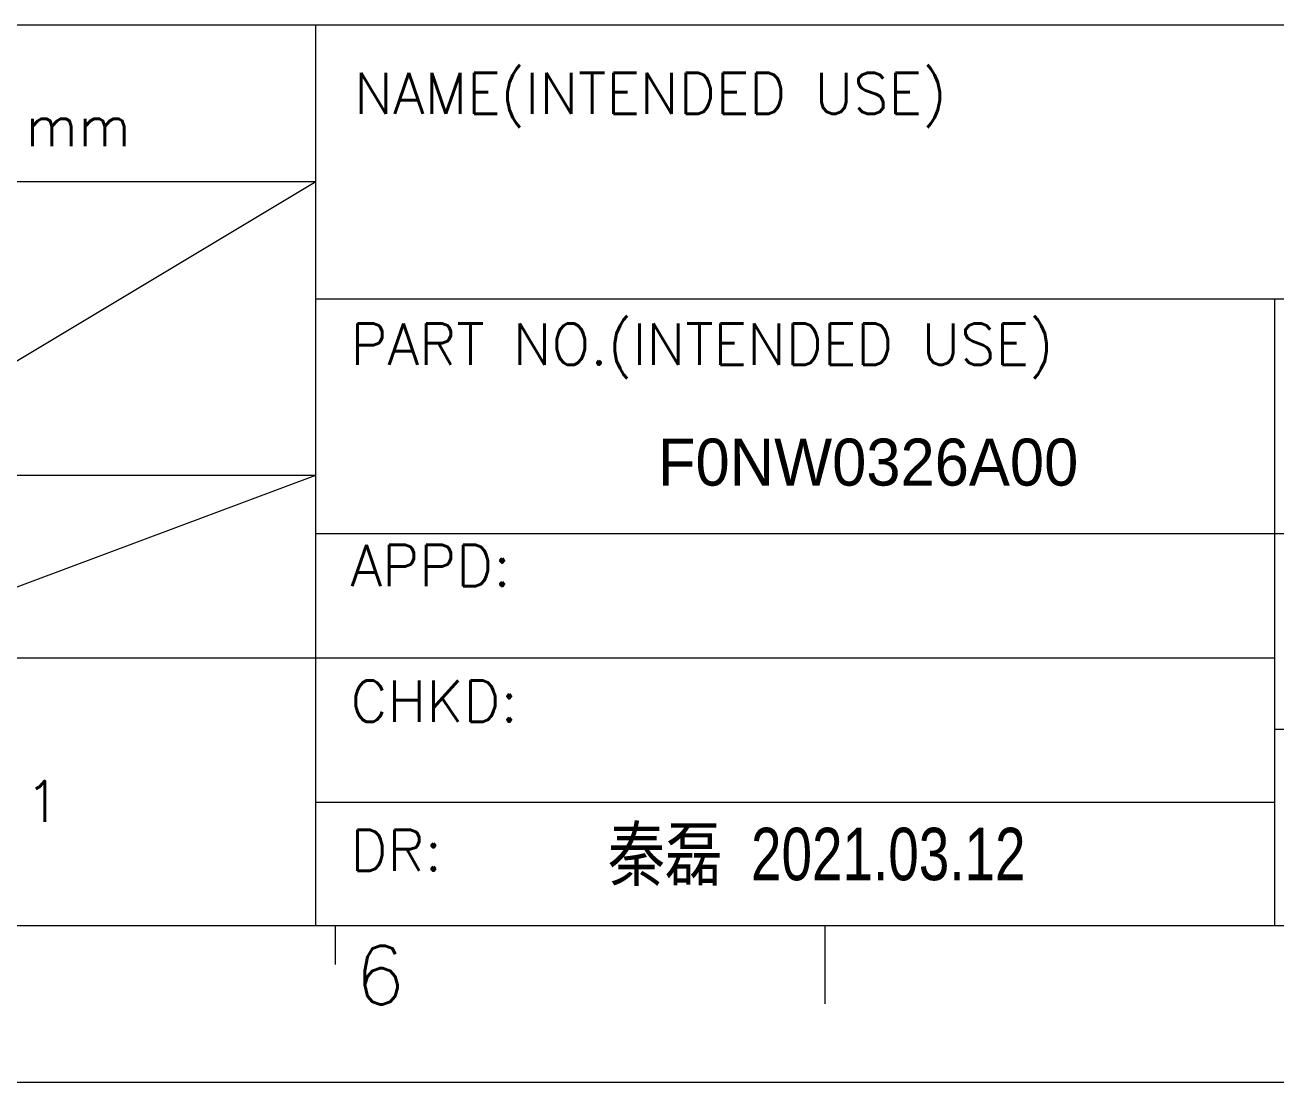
# Model space of a CAD drawing. Header units: millimetres. Extents: x 730 to 938, y 36 to 183.
# Drawn here: x 866.96 to 899.36, y 36.3 to 63.7 of the extents above; entities that cross this region are included whole.
import ezdxf

# ---------------------------------------------------------------- set-up
doc = ezdxf.new("R2010")
doc.units = ezdxf.units.MM
doc.header["$LTSCALE"] = 23.1
doc.linetypes.add('PHANTOM', pattern=[29.5, 9.5, -1.5, 3, -1.5, 3, -1.5, 9.5])
doc.layers.get('0').update_dxf_attribs({"linetype": 'CONTINUOUS'})
doc.layers.add('0PAPERF', color=2, linetype='PHANTOM', lineweight=0, plot=False)
doc.styles.add('SIMPLEX', font='simplex.shx')
doc.styles.get("Standard").update_dxf_attribs({"font": 'simplex.shx', "width": 0.8})

msp = doc.modelspace()

# ---------------------------------------------------------------- linework, layer by layer
at = {"lineweight": 0}
for p, q in [((837.448, 63.703), (931.328, 63.703)), ((874.493, 40.36), (874.493, 63.703)), ((837.448, 59.643), (874.493, 59.643)), ((861.806, 52.032), (874.493, 59.643)), ((931.328, 56.599), (874.493, 56.599)), ((899.358, 40.36), (899.358, 56.599)), ((837.448, 52.032), (874.493, 52.032)), ((861.806, 47.284), (874.493, 52.032)), ((931.328, 50.509), (874.493, 50.509)), ((899.358, 47.284), (861.806, 47.284)), ((931.328, 45.435), (899.358, 45.435)), ((874.493, 43.554), (899.358, 43.554)), ((735.449, 40.36), (931.328, 40.36)), ((875, 40.36), (875, 39.345)), ((887.687, 40.36), (887.687, 38.33))]:
    msp.add_line(p, q, dxfattribs=at)
msp.add_lwpolyline([(874.493, 63.703), (931.328, 63.703), (931.328, 56.599), (874.493, 56.599)], close=True, dxfattribs=at)
at = {"layer": '0PAPERF', "lineweight": 0}
msp.add_line((729.613, 36.3), (937.723, 36.3), dxfattribs=at)

# ---------------------------------------------------------------- texts
at = {"lineweight": 0, "style": 'SIMPLEX'}
for s, height, p in [('NAME(INTENDED USE)', 1.06656, (875.491, 61.399)), ('mm', 1.0657, (866.968, 60.56)), ('PART NO.(INTENDED USE)', 1.06566, (875.396, 54.895)), ('APPD:', 1.0657, (875.396, 49.158)), ('CHKD:', 1.0657, (875.396, 45.642)), ('1', 1.066, (866.968, 43.042)), ('DR:', 1.0657, (875.396, 41.775)), ('6', 1.522, (875.508, 38.31))]:
    msp.add_text(s, height=height, dxfattribs=at).set_placement(p)
at = {"linetype": 'Continuous', "attachment_point": 1}
for s, insert, char_height, width in [('{\\fPMingLiU|b0|i0|c136|p0;\\W1;F0NW0326A00}', (883.364, 52.98), 1.21821, 14.6898), ('{\\fPMingLiU|b0|i0|c136|p18;秦磊} {\\fPMingLiU|b0|i0|c136|p18;2021.03.12}', (882.066, 42.891), 1.35862, 16.38304)]:
    msp.add_mtext(s, dxfattribs=dict(at, insert=insert, char_height=char_height, width=width))

doc.saveas('drawing.dxf')
